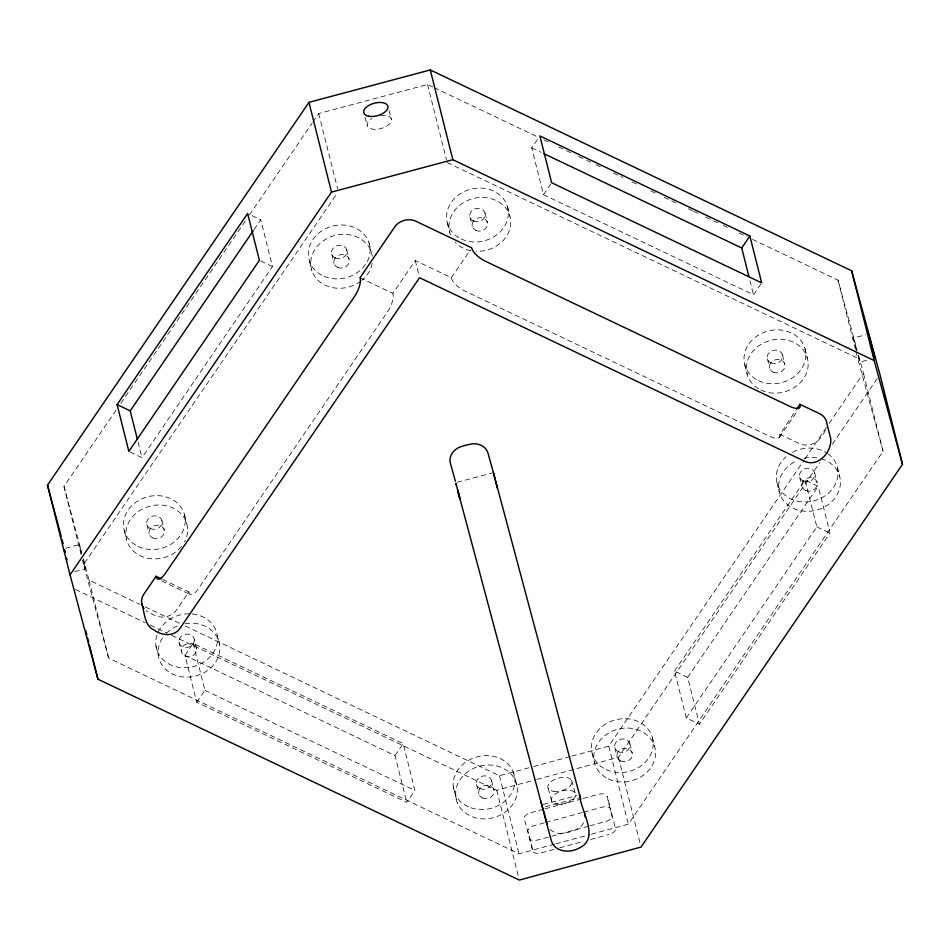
<?xml version="1.0" encoding="UTF-8"?>
<svg xmlns="http://www.w3.org/2000/svg" width="950" height="950" viewBox="0 0 950 950"><rect width="100%" height="100%" fill="white"/><g stroke="black" fill="none" stroke-linecap="round" stroke-linejoin="round"><path stroke-width="0.71" stroke-dasharray="4.75 3.56" d="M81.094 554.574L63.983 486.459L116.601 409.426M120.781 403.322L245.219 221.148M249.399 215.033L312.039 123.334M312.871 122.111L318.713 113.549L427.571 84.479L432.915 87.02M254.054 229.556L260.751 219.759L248.936 214.13M130.174 452.034L141.977 457.674L272.507 266.582L260.751 219.759M554.527 844.182L519.044 853.801L108.644 658.16L83.588 564.502L337.488 192.814M162.628 579.429L188.884 591.945L176.652 609.852A15.58 13.336 -14.1 0 1 158.484 616.633A50.291 43.071 -14.1 0 1 146.086 610.719M188.884 591.945L189.086 592.717A14.024 5.035 -64.5 0 0 198.194 589L387.457 311.921A14.024 5.035 -64.5 0 0 393.039 294.144L392.837 293.372L415.269 260.526L451.369 277.733L451.571 278.516A14.024 5.213 34.3 0 0 465.144 291.163L769.666 436.335A14.024 5.213 34.3 0 0 779.724 434.946L795.839 410.281M185.001 655.429L193.159 643.494L403.168 743.601L414.936 790.436L406.778 802.37L196.757 702.264L185.001 655.429L395.01 755.547L406.778 802.37M760.843 284.05L753.492 294.797L543.483 194.691L531.715 147.856L538.246 138.308M451.369 277.733L470.131 250.266M196.757 702.264L204.915 690.318L193.159 643.494M543.483 194.691L550.822 183.944M395.01 755.547L403.168 743.601M779.321 437.428L798.083 409.961M571.817 756.141L608.724 746.13L804.151 460.037M804.982 458.814L828.376 424.579M829.207 423.356L863.455 373.219L857.589 351.749M674.547 671.116L805.078 480.023L818.199 486.281L829.967 533.116L699.438 724.197L686.304 717.939L674.547 671.116L687.669 677.374L699.438 724.197M536.857 779.439L618.486 757.304L819.814 462.579M832.342 444.244L879.118 375.761M687.669 677.374L818.199 486.281M686.304 717.939L816.834 526.858L805.078 480.023M591.423 834.183L628.318 824.172L883.049 451.274L863.455 373.219M185.286 626.002L499.451 775.758L532.083 766.911M533.508 766.519L570.404 756.521M171.713 635.36L496.755 790.305L535.42 779.831M530.872 812.666L543.554 809.234M544.967 808.842L581.614 798.914M583.027 798.523L598.536 794.319A7.79 4.026 -15.6 0 1 606.622 795.376M544.314 822.842L532.808 826.072A7.79 4.026 -15.6 0 0 527.915 831.464L532.819 850.974L524.341 818.615A7.79 4.026 -15.6 0 1 529.221 813.224M545.727 822.462L582.374 812.523M583.787 812.143L602.11 807.179A7.79 4.026 -15.6 0 1 610.197 808.224L615.505 828.554A7.79 4.026 -15.6 0 1 610.613 833.946M588.477 826.227L537.736 839.99A7.79 4.026 -15.6 0 1 529.649 838.933L529.233 838.126M589.891 825.847L607.038 821.085A7.79 4.026 -15.6 0 0 611.931 815.694L607.026 796.183L610.601 809.044M555.952 843.802L590.009 834.563M554.004 849.395L541.31 852.839A7.79 4.026 -15.6 0 1 533.223 851.794M559.633 847.863L583.597 841.367M590.651 839.456L608.974 834.492M856.544 350.206L853.409 338.058L865.723 334.768M858.159 356.202L859.845 362.14L868.051 359.943M65.526 548.269L79.218 544.659L81.593 553.351M74.611 571.651L85.571 568.765L83.232 559.586M457.164 482.256L492.041 473.088M543.352 804.448L576.828 795.637M545.395 806.752L578.883 797.941M434.257 87.661L538.543 137.37M543.887 139.923L549.242 142.476M558.6 146.941L565.286 150.124M566.628 150.765L570.629 152.677M578.657 156.501L585.342 159.683M586.673 160.324L590.686 162.236M596.042 164.777L602.727 167.972M613.415 173.066L622.773 177.531M632.142 181.996L637.486 184.537M650.857 190.914L657.543 194.097M664.228 197.291L676.258 203.027M688.299 208.763L692.301 210.674M693.643 211.316L697.656 213.227M705.672 217.051L712.357 220.234M713.699 220.875L717.713 222.787M723.057 225.328L729.742 228.523M739.1 232.976L747.127 236.799M752.471 239.352L838.043 280.143L857.197 350.312M531.715 147.856L541.084 152.321M447.177 162.521L857.648 358.186L883.049 451.274M779.523 434.162L799.211 443.543A15.58 13.336 -14.1 0 0 818.354 440.361A50.291 43.071 -14.1 0 0 826.061 429.079M360.026 277.721L392.837 293.372M260.704 260.953L272.507 266.582M816.834 526.858L829.967 533.116M161.702 580.937L190.57 594.7M83.339 558.837L89.039 580.117L139.84 604.331M145.184 606.884L179.942 623.449M75.406 589.451L144.97 622.606M150.314 625.159L166.369 632.819M204.915 690.318L414.936 790.436M853.409 338.058L856.722 349.992M85.571 568.765L83.196 560.072M571.615 780.33L575.201 793.179M548.174 788.429L551.76 801.278M388.978 110.402L391.317 118.987M364.978 117.135L367.317 125.709M63.983 486.459L81.831 553.161M858.313 356.024L859.845 362.14M81.558 553.838L79.218 544.659M838.043 280.143L855.511 349.671M855.867 351.096L857.648 358.186M837.283 466.984L839.634 476.354M805.018 348.769L807.369 358.138M814.708 473.017L817.059 482.374M782.444 354.801L784.795 364.171M799.651 477.031L802.002 486.4M749.93 280.618L753.492 294.797M767.386 358.827L769.738 368.196M777.076 483.063L779.428 492.433M744.812 364.859L747.163 374.217M652.413 737.604L654.764 746.973M507.573 206.981L509.924 216.351M629.838 743.636L632.189 753.006M484.999 213.014L487.35 222.383M618.486 757.304L639.956 842.781M614.793 747.662L617.144 757.031M608.724 746.13L628.318 824.172M469.953 217.039L472.304 226.409M427.571 84.479L446.464 159.683M592.218 753.694L594.569 763.052M447.379 223.072L449.73 232.429M415.269 260.526L419.199 276.129M513.154 771.602L517.227 787.716A31.16 26.683 -14.1 0 1 473.266 817.119A31.16 26.683 -14.1 0 1 468.789 770.996A31.16 26.683 -14.1 0 1 517.227 787.716M369.004 242.808L371.355 252.178M499.451 775.758L519.044 853.801M496.755 790.305L518.581 877.206M491.601 780.568L493.952 789.937M318.713 113.549L337.606 188.753M346.762 249.945L349.113 259.314M476.556 784.593L478.907 793.951M331.704 253.971L334.056 263.328M453.269 786.802L457.342 802.916M309.463 261.096L311.814 270.465M217.312 635.562L219.676 644.931M184.466 514.544L186.817 523.901M194.334 639.694A7.79 6.674 -14.1 0 1 183.398 647.104A7.79 6.674 -14.1 0 1 182.186 635.586A7.79 6.674 -14.1 0 1 194.334 639.694L196.686 649.052A7.79 6.674 -14.1 0 1 185.749 656.474A7.79 6.674 -14.1 0 1 184.537 644.943A7.79 6.674 -14.1 0 1 196.686 649.052M161.892 520.576L164.243 529.934M138.059 442.059L141.977 457.674M178.944 641.891L181.296 651.261M146.846 524.59L149.197 533.959M155.954 646.024L158.306 655.381M124.272 530.622L126.623 539.992M89.039 580.117L108.644 658.16M82.519 560.251L83.588 564.502M821.038 458.696A31.16 26.683 -14.1 0 1 834.266 498.928A31.16 26.683 -14.1 0 1 785.222 502.562A31.16 26.683 -14.1 0 1 797.383 460.441M803.819 458.327A31.16 26.683 -14.1 0 1 818.496 458.078M185.238 623.699A31.16 26.683 -14.1 0 1 219.652 651.557A31.16 26.683 -14.1 0 1 177.721 675.925A31.16 26.683 -14.1 0 1 163.839 636.132M166.393 633.258A31.16 26.683 -14.1 0 1 177.424 625.955M181.462 546.487A31.16 26.683 -14.1 0 1 129.141 545.846A31.16 26.683 -14.1 0 1 156.465 505.067A31.16 26.683 -14.1 0 1 184.537 541.904M372.162 263.293A31.16 26.683 -14.1 0 1 361.713 280.44M360.668 281.259A31.16 26.683 -14.1 0 1 314.201 275.536A31.16 26.683 -14.1 0 1 332.5 236.206A31.16 26.683 -14.1 0 1 372.293 256.262M450.621 235.078A31.16 26.683 -14.1 0 1 474.216 198.312A31.16 26.683 -14.1 0 1 510.72 221.564A31.16 26.683 -14.1 0 1 476.14 251.334M470.867 250.705A31.16 26.683 -14.1 0 1 455.192 242.214M380.629 115.52A12.469 6.436 -15.3 0 1 390.64 122.514A12.469 6.436 -15.3 0 1 372.139 129.081A12.469 6.436 -15.3 0 1 371.711 118.691M827.818 453.684A31.16 26.683 -14.1 0 1 829.587 492.112A31.16 26.683 -14.1 0 1 785.246 495.378A31.16 26.683 -14.1 0 1 786.042 456.76M792.609 452.247A31.16 26.683 -14.1 0 1 826.785 452.972M192.28 613.985A31.16 26.683 -14.1 0 1 216.79 644.765A31.16 26.683 -14.1 0 1 178.707 667.292A31.16 26.683 -14.1 0 1 157.083 634.802M158.187 632.094A31.16 26.683 -14.1 0 1 190.95 613.89M550.109 829.326A15.438 13.217 -14.1 0 0 562.174 833.542A50.303 43.071 -14.1 0 0 576.389 829.682A15.723 13.466 -14.1 0 0 584.416 820.931M557.401 804.163A12.469 6.436 -15.6 0 0 575.605 794.806A12.469 6.436 -15.6 0 0 557.424 792.704A12.469 6.436 -15.6 0 0 557.401 804.163M760.95 390.07A31.16 26.683 -14.1 0 0 808.165 365.073A31.16 26.683 -14.1 0 0 762.684 343.401A31.16 26.683 -14.1 0 0 760.95 390.07M608.356 778.905A31.16 26.683 -14.1 0 0 655.559 753.908A31.16 26.683 -14.1 0 0 610.09 732.236A31.16 26.683 -14.1 0 0 608.356 778.905M553.826 791.314A12.469 6.436 -15.6 0 0 572.031 781.957A12.469 6.436 -15.6 0 0 553.85 779.855A12.469 6.436 -15.6 0 0 553.826 791.314M805.457 490.366A7.79 6.674 -14.1 0 0 817.261 484.108A7.79 6.674 -14.1 0 0 805.885 478.693A7.79 6.674 -14.1 0 0 805.457 490.366M620.587 760.986A7.79 6.674 -14.1 0 0 632.391 754.739A7.79 6.674 -14.1 0 0 621.027 749.324A7.79 6.674 -14.1 0 0 620.587 760.986M482.351 797.917A7.79 6.674 -14.1 0 0 494.154 791.671A7.79 6.674 -14.1 0 0 482.778 786.244A7.79 6.674 -14.1 0 0 482.351 797.917M152.641 537.914A7.79 6.674 -14.1 0 0 164.445 531.668A7.79 6.674 -14.1 0 0 153.081 526.253A7.79 6.674 -14.1 0 0 152.641 537.914M337.511 267.294A7.79 6.674 -14.1 0 0 349.315 261.048A7.79 6.674 -14.1 0 0 337.939 255.621A7.79 6.674 -14.1 0 0 337.511 267.294M475.748 230.363A7.79 6.674 -14.1 0 0 487.552 224.117A7.79 6.674 -14.1 0 0 476.188 218.702A7.79 6.674 -14.1 0 0 475.748 230.363M773.181 372.151A7.79 6.674 -14.1 0 0 784.985 365.904A7.79 6.674 -14.1 0 0 773.621 360.489A7.79 6.674 -14.1 0 0 773.181 372.151M758.599 380.701A31.16 26.683 -14.1 0 0 805.802 355.716A31.16 26.683 -14.1 0 0 760.332 334.032A31.16 26.683 -14.1 0 0 758.599 380.701M770.83 362.781A7.79 6.674 -14.1 0 0 782.634 356.535A7.79 6.674 -14.1 0 0 771.269 351.12A7.79 6.674 -14.1 0 0 770.83 362.781M461.154 238.913A31.16 26.683 -14.1 0 0 508.369 213.928A31.16 26.683 -14.1 0 0 462.899 192.244A31.16 26.683 -14.1 0 0 461.154 238.913M473.397 220.994A7.79 6.674 -14.1 0 0 485.201 214.748A7.79 6.674 -14.1 0 0 473.836 209.333A7.79 6.674 -14.1 0 0 473.397 220.994M324.069 276.355A31.16 26.683 -14.1 0 0 370.144 249.696A31.16 26.683 -14.1 0 0 323.499 229.817A31.16 26.683 -14.1 0 0 324.069 276.355M335.16 257.925A7.79 6.674 -14.1 0 0 346.952 251.679A7.79 6.674 -14.1 0 0 335.588 246.264A7.79 6.674 -14.1 0 0 335.16 257.925M803.106 480.997A7.79 6.674 -14.1 0 0 814.898 474.751A7.79 6.674 -14.1 0 0 803.534 469.324A7.79 6.674 -14.1 0 0 803.106 480.997M606.005 769.536A31.16 26.683 -14.1 0 0 653.208 744.551A31.16 26.683 -14.1 0 0 607.739 722.867A31.16 26.683 -14.1 0 0 606.005 769.536M618.236 751.616A7.79 6.674 -14.1 0 0 630.04 745.37A7.79 6.674 -14.1 0 0 618.676 739.955A7.79 6.674 -14.1 0 0 618.236 751.616M470.915 807.761A31.16 26.683 -14.1 0 0 514.876 778.347A31.16 26.683 -14.1 0 0 466.426 761.627A31.16 26.683 -14.1 0 0 470.915 807.761M479.999 788.547A7.79 6.674 -14.1 0 0 491.803 782.301A7.79 6.674 -14.1 0 0 480.427 776.886A7.79 6.674 -14.1 0 0 479.999 788.547M138.059 546.464A31.16 26.683 -14.1 0 0 185.262 521.479A31.16 26.683 -14.1 0 0 139.792 499.807A31.16 26.683 -14.1 0 0 138.059 546.464M150.29 528.556A7.79 6.674 -14.1 0 0 162.094 522.31A7.79 6.674 -14.1 0 0 150.729 516.883A7.79 6.674 -14.1 0 0 150.29 528.556"/><path stroke-width="1.43" d="M47.5 485.117L308.964 102.351L430.291 69.944L851.639 270.798L879.961 374.537L902.5 464.289L641.036 847.056L519.306 880.056L97.957 679.203L70.039 574.869L47.5 485.117L61.263 536.572M117.099 404.581L247.629 213.501L259.386 260.324L128.856 451.416L117.099 404.581L130.221 410.839L137.346 439.221M130.221 410.839L253.223 230.779M70.039 574.869L331.514 192.102L452.829 159.695L874.178 360.549L902.5 464.289M161.322 578.799L156.073 576.294L143.83 594.213A15.58 13.336 -14.1 0 0 143.913 608.511M748.861 276.355L741.736 247.974L749.894 236.027L539.873 135.921L551.641 182.744L761.651 282.863L749.894 236.027M796.658 409.082L799.924 404.308L819.613 413.689A15.58 13.336 -14.1 0 1 826.797 423.082L830.716 438.686C831.951 451.63 818.389 467.531 804.793 461.356L419.556 277.721L180.12 628.235C174.23 636.856 162.011 635.859 154.375 630.218C144.008 625.646 144.685 611.99 141.609 603.024M543.756 153.603L741.736 247.974M493.442 472.72L487.991 453.162A15.58 13.336 -14.1 0 0 472.815 443.793A50.303 43.071 -14.1 0 0 458.601 447.652A15.58 13.336 -14.1 0 0 450.407 463.351L455.394 481.246M64.588 550.109L65.099 551.974M540.811 801.016L547.129 824.137M457.734 490.426L551.048 839.752C554.123 852.102 569.347 853.528 578.989 848.148C600.839 838.387 580.212 810.172 579.619 794.901L580.272 797.584L493.632 473.492M62.023 539.434L63.175 543.721M460.097 499.272L457.746 490.319M66.488 557.804L67.034 559.883M64.576 550.371L65.075 552.33M456.439 485.26L455.964 483.407L459.693 498.239M851.639 270.798L874.178 360.549M799.924 404.308L800.114 405.08A14.024 5.213 34.3 0 1 790.068 406.481L485.545 261.309A14.024 5.213 34.3 0 1 471.96 248.651L471.77 247.879L415.981 221.279A15.58 13.336 -14.1 0 0 394.701 226.967L360.026 277.721L360.216 278.504A14.024 5.035 -64.5 0 1 354.647 296.281L165.371 573.349A14.024 5.035 -64.5 0 1 156.263 577.077L156.073 576.294M430.291 69.944L452.829 159.695M493.359 472.435L497.277 488.039M308.964 102.351L331.514 192.102M85.785 630.764L86.866 635.039M87.578 637.889L88.647 642.164M89.371 645.014L97.957 679.203M584.713 813.948A15.723 13.466 -14.1 0 1 585.093 816.917M868.597 334.424L874.891 358.114L868.597 334.424M368.624 116.221A12.469 6.436 -15.3 0 0 387.873 107.825A12.469 6.436 -15.3 0 0 370.904 104.393A12.469 6.436 -15.3 0 0 368.624 116.221"/></g></svg>
